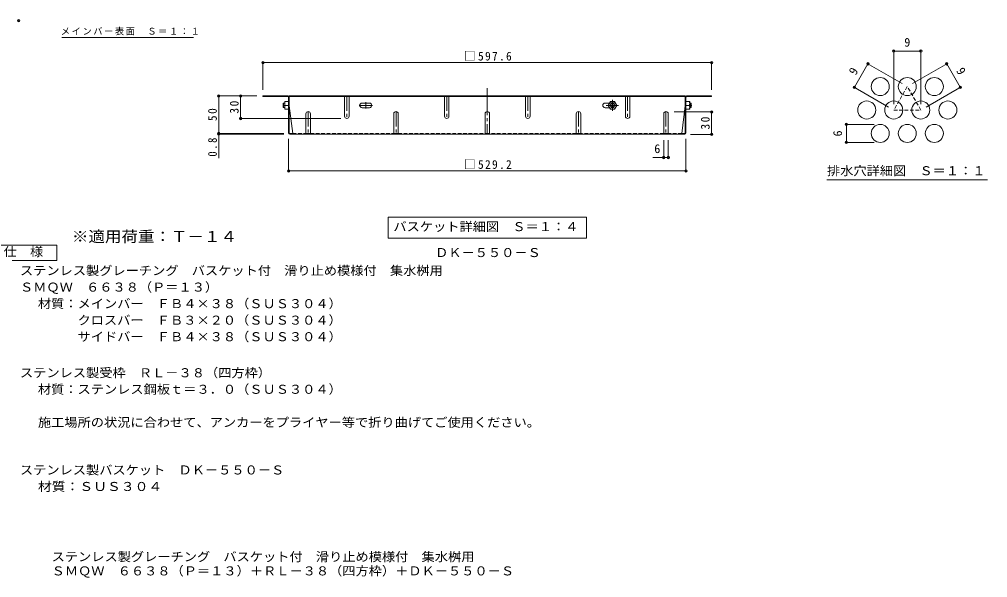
# Model space of a CAD drawing. Units: millimetres at full size, sheet at 1:4, with parts at other scales. Extents: x -925 to 1101, y -781 to 775.
# Drawn here: x -189 to 1101, y -781 to -38 of the extents above; entities that cross this region are included whole.
import ezdxf
from ezdxf.enums import TextEntityAlignment as Align

# ---------------------------------------------------------------- set-up
doc = ezdxf.new("R2010")
doc.units = ezdxf.units.MM
doc.header["$LTSCALE"] = 4
doc.header["$PDMODE"] = 32
doc.header["$PDSIZE"] = 3.2
for name, pattern in [('CHAIN1', [8, 5, -1, 1, -1]), ('CHAIN2', [12, 9, -1, 1, -1]), ('DASHED1', [1.8, 1.2, -0.6])]:
    doc.linetypes.add(name, pattern=pattern)
for name, color, linetype, lineweight in [('A-1_躯体', 3, 'Continuous', 9), ('A-4_その他', 7, 'Continuous', 9), ('A-5_文字', 7, 'Continuous', 9), ('A-7_ハッチ', 2, 'Continuous', 9), ('A-8_記号', 2, 'Continuous', 9), ('A-B_ﾊｯﾁ', 2, 'Continuous', 9), ('D-4_その他', 7, 'Continuous', 9), ('D-5_文字', 7, 'Continuous', 9), ('F-4_F-4ﾚｲﾔ', 7, 'Continuous', 9), ('F-5_F-5ﾚｲﾔ', 7, 'Continuous', 9), ('F-6_F-6ﾚｲﾔ', 2, 'Continuous', 9), ('F-7_F-7ﾚｲﾔ', 2, 'Continuous', 9)]:
    doc.layers.add(name, color=color, linetype=linetype, lineweight=lineweight)
doc.styles.add('ＭＳ ゴシック', font='')
doc.styles.get('ＭＳ ゴシック').set_extended_font_data('MS Gothic')

msp = doc.modelspace()

# ---------------------------------------------------------------- linework, layer by layer
at = {"layer": 'A-1_躯体'}
for p, q in [((163.293, -149.048), (162.793, -149.548)), ((162.793, -154.548), (162.793, -149.548)), ((163.293, -155.048), (162.793, -154.548)), ((163.293, -155.048), (163.293, -149.048)), ((164.993, -149.048), (163.293, -149.048)), ((704.193, -149.048), (705.893, -149.048)), ((705.893, -149.048), (706.393, -149.548)), ((705.893, -155.048), (705.893, -149.048)), ((705.893, -155.048), (706.393, -154.548)), ((706.393, -154.548), (706.393, -149.548)), ((164.993, -155.048), (163.293, -155.048)), ((704.193, -155.048), (705.893, -155.048))]:
    msp.add_line(p, q, dxfattribs=at)
at = {"layer": 'A-4_その他'}
for p, q in [((135.79, -93.889), (135.79, -131.548)), ((135.79, -93.889), (135.79, -131.548)), ((135.79, -95.089), (733.397, -95.089)), ((135.79, -95.089), (733.397, -95.089)), ((733.397, -93.889), (733.397, -131.548)), ((733.397, -93.889), (733.397, -131.548)), ((75.709, -139.548), (127.79, -139.548)), ((76.909, -139.548), (76.909, -189.548)), ((105.93, -139.548), (105.93, -169.548)), ((734.597, -160.748), (683.593, -160.748)), ((734.597, -160.748), (683.593, -160.748)), ((733.397, -190.748), (733.397, -160.748)), ((733.397, -190.748), (733.397, -160.748)), ((104.73, -169.548), (239.593, -169.548)), ((75.709, -189.548), (163.46, -189.548)), ((75.709, -190.348), (163.593, -190.348)), ((76.909, -189.548), (76.909, -222.339)), ((734.597, -190.748), (705.193, -190.748)), ((734.597, -190.748), (705.193, -190.748)), ((169.993, -240.506), (169.993, -196.748)), ((169.993, -240.506), (169.993, -196.748)), ((669.593, -222.672), (669.593, -198.348)), ((675.593, -222.672), (675.593, -198.348)), ((699.193, -240.506), (699.193, -196.748)), ((699.193, -240.506), (699.193, -196.748)), ((655.018, -221.472), (675.593, -221.472)), ((169.993, -239.306), (699.193, -239.306)), ((169.993, -239.306), (699.193, -239.306))]:
    msp.add_line(p, q, dxfattribs=at)
for p in [(-189.713, -39.215), (135.79, -95.089), (733.397, -95.089), (76.909, -139.548), (105.93, -139.548), (733.397, -160.748), (105.93, -169.548), (76.909, -189.548), (76.909, -190.348), (733.397, -190.748), (669.593, -221.472), (675.593, -221.472), (169.993, -239.306), (699.193, -239.306)]:
    msp.add_point(p, dxfattribs=at)
at = {"layer": 'A-5_文字'}
for p, q in [((302.393, -300.984), (566.793, -300.984)), ((302.393, -300.984), (302.393, -328.984)), ((566.793, -300.984), (566.793, -328.984)), ((302.393, -328.984), (566.793, -328.984))]:
    msp.add_line(p, q, dxfattribs=at)
at = {"layer": 'A-7_ハッチ', "linetype": 'CHAIN2'}
msp.add_line((434.593, -128.975), (434.593, -190.348), dxfattribs=at)
at = {"layer": 'A-7_ハッチ'}
for p, q in [((169.193, -139.548), (135.79, -139.548)), ((135.79, -139.548), (135.79, -140.348)), ((169.327, -140.348), (135.79, -140.348)), ((169.993, -188.748), (169.993, -141.015)), ((170.793, -188.881), (170.793, -139.548)), ((698.393, -139.548), (170.793, -139.548)), ((698.393, -140.348), (170.793, -140.348)), ((210.794, -139.548), (210.794, -140.348)), ((658.392, -139.548), (658.392, -140.348)), ((698.393, -188.881), (698.393, -139.548)), ((699.193, -188.748), (699.193, -141.015)), ((699.86, -140.348), (733.397, -140.348)), ((699.993, -139.548), (733.397, -139.548)), ((733.397, -139.548), (733.397, -140.348)), ((170.793, -152.548), (175.405, -189.548)), ((277.693, -148.948), (267.893, -148.948)), ((591.493, -148.948), (597.433, -148.948)), ((698.393, -152.548), (693.781, -189.548)), ((267.893, -155.148), (277.693, -155.148)), ((597.433, -155.148), (591.493, -155.148)), ((171.46, -189.548), (175.405, -189.548)), ((697.593, -190.348), (171.593, -190.348)), ((697.727, -189.548), (693.781, -189.548))]:
    msp.add_line(p, q, dxfattribs=at)
at = {"layer": 'A-7_ハッチ', "linetype": 'CHAIN1'}
for p, q in [((263.793, -152.048), (281.793, -152.048)), ((272.793, -156.148), (272.793, -147.948))]:
    msp.add_line(p, q, dxfattribs=at)
at = {"layer": 'A-7_ハッチ', "linetype": 'DASHED1'}
for p, q in [((175.405, -189.548), (193.093, -189.548)), ((199.093, -189.548), (310.093, -189.548)), ((316.093, -189.548), (431.593, -189.548)), ((553.093, -189.548), (437.593, -189.548)), ((669.593, -189.548), (559.093, -189.548)), ((693.781, -189.548), (675.593, -189.548))]:
    msp.add_line(p, q, dxfattribs=at)
at = {"layer": 'A-7_ハッチ'}
for centre, radius, start, end in [((169.193, -141.148), 1.6, 0, 90), ((169.327, -141.015), 0.667, 0, 90), ((699.993, -141.148), 1.6, 90, 180), ((699.86, -141.015), 0.667, 90, 180), ((267.893, -152.048), 3.1, 90, 270), ((277.693, -152.048), 3.1, 270, 90), ((591.493, -152.048), 3.1, 90, 270), ((171.593, -188.748), 1.6, 180, 270), ((171.46, -188.881), 0.667, 180, 270), ((174.605, -189.548), 0.8, 270, 0), ((694.581, -189.548), 0.8, 180, 270), ((697.593, -188.748), 1.6, 270, 0), ((697.727, -188.881), 0.667, 270, 0)]:
    msp.add_arc(centre, radius, start, end, dxfattribs=at)
at = {"layer": 'A-8_記号', "linetype": 'DASHED1'}
for p, q in [((244.593, -140.748), (244.593, -139.548)), ((250.593, -140.748), (250.593, -139.548)), ((377.593, -140.748), (377.593, -139.548)), ((383.593, -140.748), (383.593, -139.548)), ((485.593, -140.748), (485.593, -139.548)), ((491.593, -140.748), (491.593, -139.548)), ((618.593, -140.748), (618.593, -139.548)), ((624.593, -140.748), (624.593, -139.548))]:
    msp.add_line(p, q, dxfattribs=at)
at = {"layer": 'A-8_記号'}
for p, q in [((244.593, -166.548), (244.593, -140.348)), ((250.593, -166.548), (250.593, -140.348)), ((377.593, -166.548), (377.593, -140.348)), ((383.593, -166.548), (383.593, -140.348)), ((485.593, -166.548), (485.593, -140.348)), ((491.593, -166.548), (491.593, -140.348)), ((618.593, -166.548), (618.593, -140.348)), ((624.593, -166.548), (624.593, -140.348)), ((193.093, -163.348), (193.093, -190.348)), ((199.093, -163.348), (199.093, -190.348)), ((310.093, -163.348), (310.093, -190.348)), ((316.093, -163.348), (316.093, -190.348)), ((431.593, -163.348), (431.593, -190.348)), ((437.593, -163.348), (437.593, -190.348)), ((553.093, -163.348), (553.093, -190.348)), ((559.093, -163.348), (559.093, -190.348)), ((669.593, -163.348), (669.593, -190.348)), ((675.593, -163.348), (675.593, -190.348)), ((193.093, -189.548), (199.093, -189.548)), ((310.093, -189.548), (316.093, -189.548)), ((431.593, -189.548), (437.593, -189.548)), ((553.093, -189.548), (559.093, -189.548)), ((669.593, -189.548), (675.593, -189.548))]:
    msp.add_line(p, q, dxfattribs=at)
at = {"layer": 'A-8_記号', "linetype": 'CHAIN1'}
for p, q in [((247.593, -139.548), (247.593, -169.548)), ((380.593, -139.548), (380.593, -169.548)), ((488.593, -139.548), (488.593, -169.548)), ((621.593, -139.548), (621.593, -169.548)), ((196.093, -160.348), (196.093, -190.748)), ((313.093, -160.348), (313.093, -190.748)), ((556.093, -160.348), (556.093, -190.748)), ((672.593, -160.348), (672.593, -190.348))]:
    msp.add_line(p, q, dxfattribs=at)
at = {"layer": 'A-8_記号'}
for centre, start, end in [((196.093, -163.348), 0, 180), ((247.593, -166.548), 180, 0), ((313.093, -163.348), 0, 180), ((380.593, -166.548), 180, 0), ((434.593, -163.348), 0, 180), ((488.593, -166.548), 180, 0), ((556.093, -163.348), 0, 180), ((621.593, -166.548), 180, 0), ((672.593, -163.348), 0, 180)]:
    msp.add_arc(centre, 3, start, end, dxfattribs=at)
at = {"layer": 'A-B_ﾊｯﾁ', "linetype": 'CHAIN1'}
for p, q in [((162.307, -152.048), (165.368, -152.048)), ((592.865, -152.048), (609.373, -152.048)), ((601.393, -144.678), (601.393, -159.438)), ((706.88, -152.048), (703.818, -152.048))]:
    msp.add_line(p, q, dxfattribs=at)
at = {"layer": 'A-B_ﾊｯﾁ'}
for p, q in [((164.993, -157.048), (164.993, -147.048)), ((169.993, -147.048), (164.993, -147.048)), ((169.993, -152.048), (165.426, -152.048)), ((595.643, -152.048), (598.53, -147.048)), ((595.643, -152.048), (598.53, -157.048)), ((598.53, -147.048), (604.256, -147.048)), ((607.143, -152.048), (604.256, -147.048)), ((607.143, -152.048), (604.256, -157.048)), ((699.193, -147.048), (704.193, -147.048)), ((699.193, -152.048), (703.76, -152.048)), ((704.193, -157.048), (704.193, -147.048)), ((169.993, -157.048), (164.993, -157.048)), ((598.53, -157.048), (604.256, -157.048)), ((699.193, -157.048), (704.193, -157.048))]:
    msp.add_line(p, q, dxfattribs=at)
for radius in [5, 3, 2.458]:
    msp.add_circle((601.393, -152.048), radius, dxfattribs=at)
for centre, start, end in [((172.426, -149.548), 160.34634, 199.65367), ((172.426, -154.548), 160.34634, 199.65367), ((696.76, -149.548), 340.34633, 19.65366), ((696.76, -154.548), 340.34633, 19.65366)]:
    msp.add_arc(centre, 7.433, start, end, dxfattribs=at)
at = {"layer": 'D-5_文字'}
msp.add_lwpolyline([(-228.713, -358.337), (-228.713, -338.337), (-138.713, -338.337), (-138.713, -358.337)], close=True, dxfattribs=at)
at = {"layer": 'F-4_F-4ﾚｲﾔ'}
for p, q in [((976.104, -78.672), (976.104, -150.25)), ((976.104, -79.872), (1012.104, -79.872)), ((1012.104, -78.672), (1012.104, -150.25)), ((923.581, -127.926), (941.581, -96.749)), ((940.542, -96.149), (987.176, -123.073)), ((1047.666, -96.149), (1001.032, -123.073)), ((1064.627, -127.926), (1046.627, -96.749)), ((922.542, -127.326), (969.176, -154.25)), ((1065.666, -127.326), (1019.032, -154.25)), ((911.823, -177.427), (950.104, -177.427)), ((913.023, -201.427), (913.023, -177.427)), ((911.823, -201.427), (950.104, -201.427))]:
    msp.add_line(p, q, dxfattribs=at)
for p in [(976.104, -79.872), (1012.104, -79.872), (941.581, -96.749), (1046.627, -96.749), (923.581, -127.926), (1064.627, -127.926), (913.023, -177.427), (913.023, -201.427)]:
    msp.add_point(p, dxfattribs=at)
at = {"layer": 'F-5_F-5ﾚｲﾔ'}
msp.add_line((-132.078, -61.529), (43.136, -61.529), dxfattribs=at)
at = {"layer": 'F-6_F-6ﾚｲﾔ', "linetype": 'DASHED1'}
msp.add_lwpolyline([(994.104, -127.073), (976.104, -158.25), (1012.104, -158.25)], close=True, dxfattribs=at)
at = {"layer": 'F-6_F-6ﾚｲﾔ'}
for centre in [(958.104, -127.073), (994.104, -127.073), (1030.104, -127.073), (940.104, -158.25), (976.104, -158.25), (1012.104, -158.25), (1048.104, -158.25), (958.104, -189.427), (994.104, -189.427), (1030.104, -189.427)]:
    msp.add_circle(centre, 12, dxfattribs=at)
at = {"layer": 'F-7_F-7ﾚｲﾔ', "color": 7}
msp.add_line((887.104, -251.04), (1101.104, -251.04), dxfattribs=at)

# ---------------------------------------------------------------- texts
at = {"layer": 'A-1_躯体', "color": 2, "style": 'ＭＳ ゴシック', "width": 1.1}
msp.add_text('ＤＫ－５５０－Ｓ', height=11.73, dxfattribs=at).set_placement((365.061, -357.493), align=Align.BOTTOM_LEFT)
at = {"layer": 'A-4_その他', "color": 2, "style": 'ＭＳ ゴシック'}
msp.add_text('6', height=11.73, dxfattribs=at).set_placement((657.078, -219.072), align=Align.BOTTOM_LEFT)
at = {"layer": 'A-4_その他', "color": 2, "char_height": 11.73, "attachment_point": 7, "style": 'ＭＳ ゴシック'}
for s, insert in [('\\T1.23;\\W0.95;□597.6', (403.593, -92.689)), ('\\T1.23;\\W0.95;□597.6', (403.593, -92.689)), ('\\T1.23;\\W0.95;□529.2', (403.593, -236.906)), ('\\T1.23;\\W0.95;□529.2', (403.593, -236.906))]:
    msp.add_mtext(s, dxfattribs=dict(at, insert=insert))
at = {"layer": 'A-4_その他', "color": 2, "char_height": 11.73, "attachment_point": 7, "rotation": 90, "style": 'ＭＳ ゴシック'}
for s, insert in [('\\T1.27;\\W0.95;30', (103.53, -163.048)), ('\\T1.27;\\W0.95;50', (74.509, -173.048)), ('\\T1.27;\\W0.95;30', (730.997, -184.248)), ('\\T1.27;\\W0.95;30', (730.997, -184.248)), ('\\T1.27;\\W0.9;0.8', (74.509, -220.376))]:
    msp.add_mtext(s, dxfattribs=dict(at, insert=insert))
at = {"layer": 'A-5_文字', "color": 2, "style": 'ＭＳ ゴシック', "width": 1.1}
msp.add_text('バスケット詳細図\u3000Ｓ＝１：４', height=11.73, dxfattribs=at).set_placement((309.593, -322.984), align=Align.BOTTOM_LEFT)
at = {"layer": 'D-4_その他', "color": 2, "style": 'ＭＳ ゴシック'}
for s, width, p in [('施工場所の状況に合わせて、アンカーをプライヤー等で折り曲げてご使用ください。', 1.1, (-163.992, -583.505)), ('ステンレス製バスケット\u3000ＤＫ－５５０－Ｓ', 1.1, (-187.877, -646.891)), ('材質：ＳＵＳ３０４', 1.15, (-163.992, -668.891))]:
    msp.add_text(s, height=11.73, dxfattribs=dict(at, width=width)).set_placement(p, align=Align.BOTTOM_LEFT)
at = {"layer": 'D-5_文字', "color": 3, "style": 'ＭＳ ゴシック', "width": 1.1}
msp.add_text('※適用荷重：Ｔ－１４', height=14.66, dxfattribs=at).set_placement((-118.713, -338.337), align=Align.BOTTOM_LEFT)
at = {"layer": 'D-5_文字', "color": 2, "style": 'ＭＳ ゴシック', "width": 1.1}
for s, p in [('仕\u3000様', (-209.713, -356.337)), ('ステンレス製グレーチング\u3000バスケット付\u3000滑り止め模様付\u3000集水桝用', (-187.877, -381.505)), ('ＳＭＱＷ\u3000６６３８（Ｐ＝１３）', (-187.877, -403.505)), ('材質：メインバー\u3000ＦＢ４×３８（ＳＵＳ３０４）', (-163.992, -425.505)), ('\u3000\u3000\u3000クロスバー\u3000ＦＢ３×２０（ＳＵＳ３０４）', (-163.992, -447.506)), ('\u3000\u3000\u3000サイドバー\u3000ＦＢ４×３８（ＳＵＳ３０４）', (-163.992, -469.506)), ('ステンレス製受枠\u3000ＲＬ－３８（四方枠）', (-187.877, -517.505)), ('材質：ステンレス鋼板ｔ＝３．０（ＳＵＳ３０４）', (-163.992, -539.505))]:
    msp.add_text(s, height=11.73, dxfattribs=at).set_placement(p, align=Align.BOTTOM_LEFT)
at = {"layer": 'F-4_F-4ﾚｲﾔ', "color": 2, "style": 'ＭＳ ゴシック'}
msp.add_text('9', height=11.73, dxfattribs=at).set_placement((990.104, -77.472), align=Align.BOTTOM_LEFT)
for s, rotation, p in [('9', 60, (928.502, -114.601)), ('9', 300, (1055.705, -107.673)), ('6', 90, (910.623, -193.427))]:
    msp.add_text(s, height=11.73, rotation=rotation, dxfattribs=at).set_placement(p, align=Align.BOTTOM_LEFT)
at = {"layer": 'F-5_F-5ﾚｲﾔ', "color": 2, "style": 'ＭＳ ゴシック', "width": 1.1}
for s, p in [('ステンレス製グレーチング\u3000バスケット付\u3000滑り止め模様付\u3000集水桝用', (-145.731, -762.372)), ('ＳＭＱＷ\u3000６６３８（Ｐ＝１３）＋ＲＬ－３８（四方枠）＋ＤＫ－５５０－Ｓ', (-145.731, -781.233))]:
    msp.add_text(s, height=11.73, dxfattribs=at).set_placement(p, align=Align.BOTTOM_LEFT)
at = {"layer": 'F-5_F-5ﾚｲﾔ', "insert": (-133.502, -58.849), "char_height": 8.798, "attachment_point": 7, "style": 'ＭＳ ゴシック'}
msp.add_mtext('\\T1.17;メインバー表面\u3000Ｓ＝１：１', dxfattribs=at)
at = {"layer": 'F-7_F-7ﾚｲﾔ', "style": 'ＭＳ ゴシック', "width": 1.1}
msp.add_text('排水穴詳細図\u3000Ｓ＝１：１', height=11.73, dxfattribs=at).set_placement((887.104, -248.582), align=Align.BOTTOM_LEFT)

doc.saveas('drawing.dxf')
